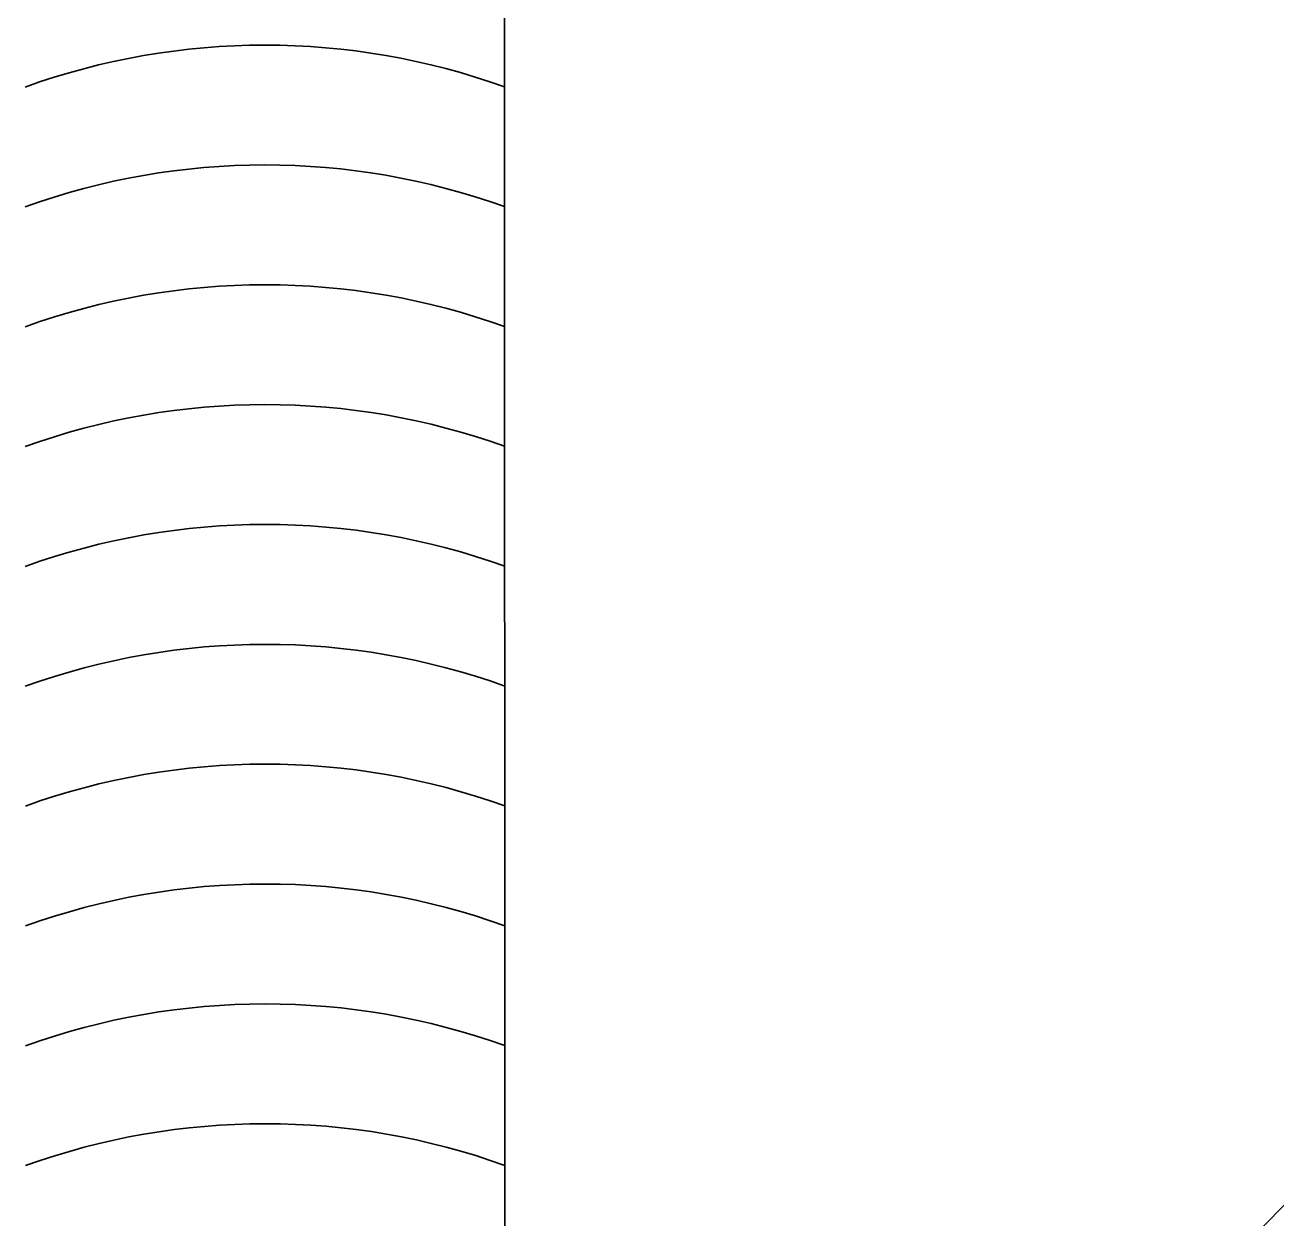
# Model space of a CAD drawing. Header units: millimetres. Extents: x -234375 to -184638, y -91483 to -70216.
# Drawn here: x -191359.5 to -191183.5, y -81830.7 to -81662.9 of the extents above; entities that cross this region are included whole.
import ezdxf

# ---------------------------------------------------------------- set-up
doc = ezdxf.new("R2010")
doc.units = ezdxf.units.MM
doc.header["$MEASUREMENT"] = 0
doc.layers.add('New_Drawing & Figure_Pen_No__7', color=7, linetype='Continuous', lineweight=35)

msp = doc.modelspace()

# ---------------------------------------------------------------- linework, layer by layer
at = {"layer": 'New_Drawing & Figure_Pen_No__7', "color": 7, "linetype": 'Continuous', "lineweight": 35}
for p, q in [((-191292, -81941.15), (-191292.28, -81267.29)), ((-191292, -81941.15), (-191292.28, -81267.29)), ((-191292, -81941.15), (-191292.28, -81267.29)), ((-191292, -81941.15), (-191292.28, -81267.29)), ((-191292, -81941.15), (-191292.28, -81267.29)), ((-191292, -81941.15), (-191292.28, -81267.29)), ((-191292, -81941.15), (-191292.28, -81267.29)), ((-191292, -81941.15), (-191292.28, -81267.29)), ((-191292, -81941.15), (-191292.28, -81267.29)), ((-191292, -81941.15), (-191292.28, -81267.29)), ((-191292, -81941.15), (-191292.28, -81267.29)), ((-191292, -81941.15), (-191292.28, -81267.29)), ((-191292, -81941.15), (-191292.28, -81267.29)), ((-191292, -81941.15), (-191292.28, -81267.29)), ((-191292, -81941.15), (-191292.28, -81267.29)), ((-191292, -81941.15), (-191292.28, -81267.29)), ((-191292, -81941.15), (-191292.28, -81267.29)), ((-191292, -81941.15), (-191292.28, -81267.29)), ((-191292, -81941.15), (-191292.28, -81267.29)), ((-191292, -81941.15), (-191292.28, -81267.29)), ((-191292, -81941.15), (-191292.28, -81267.29)), ((-191292, -81941.15), (-191292.28, -81267.29)), ((-191292, -81941.15), (-191292.28, -81267.29)), ((-191292, -81941.15), (-191292.28, -81267.29)), ((-191292, -81941.15), (-191292.28, -81267.29)), ((-191292, -81941.15), (-191292.28, -81267.29)), ((-191292, -81941.15), (-191292.28, -81267.29)), ((-191292, -81941.15), (-191292.28, -81267.29)), ((-191292, -81941.15), (-191292.28, -81267.29)), ((-191292, -81941.15), (-191292.28, -81267.29)), ((-191292, -81941.15), (-191292.28, -81267.29)), ((-191292, -81941.15), (-191292.28, -81267.29)), ((-191292, -81941.15), (-191292.28, -81267.29)), ((-191292, -81941.15), (-191292.28, -81267.29)), ((-191292, -81941.15), (-191292.28, -81267.29)), ((-191292, -81941.15), (-191292.28, -81267.29)), ((-191292, -81941.15), (-191292.28, -81267.29)), ((-191292, -81941.15), (-191292.28, -81267.29)), ((-191292, -81941.15), (-191292.28, -81267.29)), ((-191292, -81941.15), (-191292.28, -81267.29)), ((-191292, -81941.15), (-191292.28, -81267.29)), ((-191292, -81941.15), (-191292.28, -81267.29)), ((-191292, -81941.15), (-191292.28, -81267.29)), ((-191292, -81941.15), (-191292.28, -81267.29)), ((-191292, -81941.15), (-191292.28, -81267.29)), ((-191292, -81941.15), (-191292.28, -81267.29)), ((-191292, -81941.15), (-191292.28, -81267.29)), ((-191292, -81941.15), (-191292.28, -81267.29)), ((-191292, -81941.15), (-191292.28, -81267.29)), ((-191292, -81941.15), (-191292.28, -81267.29)), ((-191292, -81941.15), (-191292.28, -81267.29)), ((-191292, -81941.15), (-191292.28, -81267.29)), ((-191292, -81941.15), (-191292.28, -81267.29)), ((-191292, -81941.15), (-191292.28, -81267.29)), ((-191292, -81941.15), (-191292.28, -81267.29)), ((-191292, -81941.15), (-191292.28, -81267.29)), ((-191292, -81941.15), (-191292.28, -81267.29)), ((-191292, -81941.15), (-191292.28, -81267.29)), ((-191292, -81941.15), (-191292.28, -81267.29)), ((-191292, -81941.15), (-191292.28, -81267.29)), ((-191292, -81941.15), (-191292.28, -81267.29)), ((-191292, -81941.15), (-191292.28, -81267.29)), ((-191100.55, -81744.63), (-191292, -81941.15)), ((-191100.55, -81744.63), (-191292, -81941.15)), ((-191100.55, -81744.63), (-191292, -81941.15)), ((-191100.55, -81744.63), (-191292, -81941.15)), ((-191100.55, -81744.63), (-191292, -81941.15)), ((-191100.55, -81744.63), (-191292, -81941.15)), ((-191100.55, -81744.63), (-191292, -81941.15)), ((-191100.55, -81744.63), (-191292, -81941.15)), ((-191100.55, -81744.63), (-191292, -81941.15)), ((-191100.55, -81744.63), (-191292, -81941.15)), ((-191100.55, -81744.63), (-191292, -81941.15)), ((-191100.55, -81744.63), (-191292, -81941.15)), ((-191100.55, -81744.63), (-191292, -81941.15)), ((-191100.55, -81744.63), (-191292, -81941.15)), ((-191100.55, -81744.63), (-191292, -81941.15)), ((-191100.55, -81744.63), (-191292, -81941.15)), ((-191100.55, -81744.63), (-191292, -81941.15)), ((-191100.55, -81744.63), (-191292, -81941.15)), ((-191100.55, -81744.63), (-191292, -81941.15)), ((-191100.55, -81744.63), (-191292, -81941.15)), ((-191100.55, -81744.63), (-191292, -81941.15)), ((-191100.55, -81744.63), (-191292, -81941.15)), ((-191100.55, -81744.63), (-191292, -81941.15)), ((-191100.55, -81744.63), (-191292, -81941.15)), ((-191100.55, -81744.63), (-191292, -81941.15)), ((-191100.55, -81744.63), (-191292, -81941.15)), ((-191100.55, -81744.63), (-191292, -81941.15)), ((-191100.55, -81744.63), (-191292, -81941.15)), ((-191100.55, -81744.63), (-191292, -81941.15)), ((-191100.55, -81744.63), (-191292, -81941.15)), ((-191100.55, -81744.63), (-191292, -81941.15)), ((-191100.55, -81744.63), (-191292, -81941.15)), ((-191100.55, -81744.63), (-191292, -81941.15)), ((-191100.55, -81744.63), (-191292, -81941.15)), ((-191100.55, -81744.63), (-191292, -81941.15)), ((-191100.55, -81744.63), (-191292, -81941.15)), ((-191100.55, -81744.63), (-191292, -81941.15)), ((-191100.55, -81744.63), (-191292, -81941.15)), ((-191100.55, -81744.63), (-191292, -81941.15)), ((-191100.55, -81744.63), (-191292, -81941.15)), ((-191100.55, -81744.63), (-191292, -81941.15)), ((-191100.55, -81744.63), (-191292, -81941.15)), ((-191100.55, -81744.63), (-191292, -81941.15)), ((-191100.55, -81744.63), (-191292, -81941.15)), ((-191100.55, -81744.63), (-191292, -81941.15)), ((-191100.55, -81744.63), (-191292, -81941.15)), ((-191100.55, -81744.63), (-191292, -81941.15)), ((-191100.55, -81744.63), (-191292, -81941.15)), ((-191100.55, -81744.63), (-191292, -81941.15)), ((-191100.55, -81744.63), (-191292, -81941.15)), ((-191100.55, -81744.63), (-191292, -81941.15)), ((-191100.55, -81744.63), (-191292, -81941.15)), ((-191100.55, -81744.63), (-191292, -81941.15)), ((-191100.55, -81744.63), (-191292, -81941.15)), ((-191100.55, -81744.63), (-191292, -81941.15)), ((-191100.55, -81744.63), (-191292, -81941.15)), ((-191100.55, -81744.63), (-191292, -81941.15)), ((-191100.55, -81744.63), (-191292, -81941.15)), ((-191100.55, -81744.63), (-191292, -81941.15)), ((-191100.55, -81744.63), (-191292, -81941.15)), ((-191100.55, -81744.63), (-191292, -81941.15)), ((-191100.55, -81744.63), (-191292, -81941.15))]:
    msp.add_line(p, q, dxfattribs=at)
for centre in [(-191325.76, -81765.23), (-191325.76, -81782.07), (-191325.75, -81798.92), (-191325.74, -81815.76), (-191325.73, -81832.61), (-191325.73, -81849.46), (-191325.72, -81866.3), (-191325.71, -81883.15), (-191325.71, -81883.15), (-191325.71, -81883.15), (-191325.71, -81883.15), (-191325.71, -81883.15), (-191325.71, -81883.15), (-191325.71, -81883.15), (-191325.71, -81883.15), (-191325.71, -81883.15), (-191325.71, -81883.15), (-191325.71, -81883.15), (-191325.71, -81883.15), (-191325.71, -81883.15), (-191325.71, -81883.15), (-191325.71, -81883.15), (-191325.71, -81883.15), (-191325.71, -81883.15), (-191325.71, -81883.15), (-191325.71, -81883.15), (-191325.71, -81883.15), (-191325.71, -81883.15), (-191325.71, -81883.15), (-191325.71, -81883.15), (-191325.71, -81883.15), (-191325.71, -81883.15), (-191325.71, -81883.15), (-191325.71, -81883.15), (-191325.71, -81883.15), (-191325.71, -81883.15), (-191325.71, -81883.15), (-191325.71, -81883.15), (-191325.71, -81883.15), (-191325.71, -81883.15), (-191325.71, -81883.15), (-191325.71, -81883.15), (-191325.71, -81883.15), (-191325.71, -81883.15), (-191325.71, -81883.15), (-191325.71, -81883.15), (-191325.71, -81883.15), (-191325.71, -81883.15), (-191325.71, -81883.15), (-191325.71, -81883.15), (-191325.71, -81883.15), (-191325.71, -81883.15), (-191325.71, -81883.15), (-191325.71, -81883.15), (-191325.71, -81883.15), (-191325.71, -81883.15), (-191325.71, -81883.15), (-191325.71, -81883.15), (-191325.71, -81883.15), (-191325.71, -81883.15), (-191325.71, -81883.15), (-191325.71, -81883.15), (-191325.71, -81883.15), (-191325.71, -81883.15), (-191325.71, -81883.15), (-191325.71, -81883.15), (-191325.71, -81883.15), (-191325.71, -81883.15), (-191325.71, -81883.15), (-191325.71, -81900), (-191325.71, -81900), (-191325.71, -81900), (-191325.71, -81900), (-191325.71, -81900), (-191325.71, -81900), (-191325.71, -81900), (-191325.71, -81900), (-191325.71, -81900), (-191325.71, -81900), (-191325.71, -81900), (-191325.71, -81900), (-191325.71, -81900), (-191325.71, -81900), (-191325.71, -81900), (-191325.71, -81900), (-191325.71, -81900), (-191325.71, -81900), (-191325.71, -81900), (-191325.71, -81900), (-191325.71, -81900), (-191325.71, -81900), (-191325.71, -81900), (-191325.71, -81900), (-191325.71, -81900), (-191325.71, -81900), (-191325.71, -81900), (-191325.71, -81900), (-191325.71, -81900), (-191325.71, -81900), (-191325.71, -81900), (-191325.71, -81900), (-191325.71, -81900), (-191325.71, -81900), (-191325.71, -81900), (-191325.71, -81900), (-191325.71, -81900), (-191325.71, -81900), (-191325.71, -81900), (-191325.71, -81900), (-191325.71, -81900), (-191325.71, -81900), (-191325.71, -81900), (-191325.71, -81900), (-191325.71, -81900), (-191325.71, -81900), (-191325.71, -81900), (-191325.71, -81900), (-191325.71, -81900), (-191325.71, -81900), (-191325.71, -81900), (-191325.71, -81900), (-191325.71, -81900), (-191325.71, -81900), (-191325.71, -81900), (-191325.71, -81900), (-191325.71, -81900), (-191325.71, -81900), (-191325.71, -81900), (-191325.71, -81900), (-191325.71, -81900), (-191325.71, -81900), (-191325.7, -81916.84), (-191325.7, -81916.84), (-191325.7, -81916.84), (-191325.7, -81916.84), (-191325.7, -81916.84), (-191325.7, -81916.84), (-191325.7, -81916.84), (-191325.7, -81916.84), (-191325.7, -81916.84), (-191325.7, -81916.84), (-191325.7, -81916.84), (-191325.7, -81916.84), (-191325.7, -81916.84), (-191325.7, -81916.84), (-191325.7, -81916.84), (-191325.7, -81916.84), (-191325.7, -81916.84), (-191325.7, -81916.84), (-191325.7, -81916.84), (-191325.7, -81916.84), (-191325.7, -81916.84), (-191325.7, -81916.84), (-191325.7, -81916.84), (-191325.7, -81916.84), (-191325.7, -81916.84), (-191325.7, -81916.84), (-191325.7, -81916.84), (-191325.7, -81916.84), (-191325.7, -81916.84), (-191325.7, -81916.84), (-191325.7, -81916.84), (-191325.7, -81916.84), (-191325.7, -81916.84), (-191325.7, -81916.84), (-191325.7, -81916.84), (-191325.7, -81916.84), (-191325.7, -81916.84), (-191325.7, -81916.84), (-191325.7, -81916.84), (-191325.7, -81916.84), (-191325.7, -81916.84), (-191325.7, -81916.84), (-191325.7, -81916.84), (-191325.7, -81916.84), (-191325.7, -81916.84), (-191325.7, -81916.84), (-191325.7, -81916.84), (-191325.7, -81916.84), (-191325.7, -81916.84), (-191325.7, -81916.84), (-191325.7, -81916.84), (-191325.7, -81916.84), (-191325.7, -81916.84), (-191325.7, -81916.84), (-191325.7, -81916.84), (-191325.7, -81916.84), (-191325.7, -81916.84), (-191325.7, -81916.84), (-191325.7, -81916.84), (-191325.7, -81916.84), (-191325.7, -81916.84), (-191325.7, -81916.84)]:
    msp.add_arc(centre, 99.48, 70.2284, 109.8207, dxfattribs=at)

doc.saveas('drawing.dxf')
